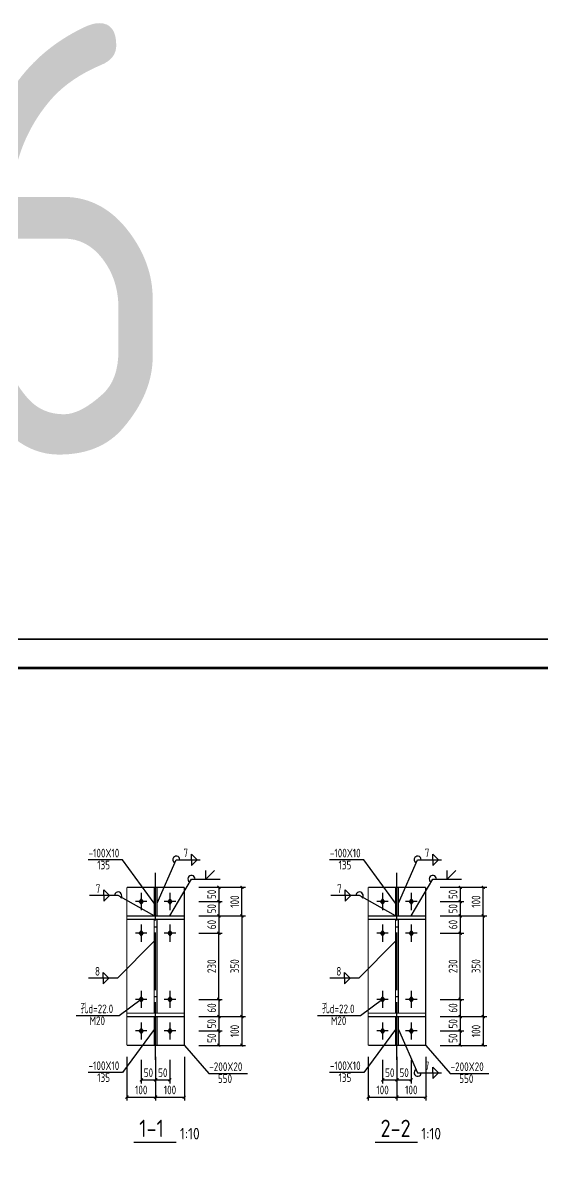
# Model space of a CAD drawing. Header units: millimetres. Extents: x 865974 to 875117, y 41124 to 44891.
# Drawn here: x 871182.1 to 871362.8, y 41529.3 to 41931.8 of the extents above; entities that cross this region are included whole.
import ezdxf

# ---------------------------------------------------------------- set-up
doc = ezdxf.new("R2010")
doc.units = ezdxf.units.MM
doc.header["$LTSCALE"] = 1000
doc.header["$MEASUREMENT"] = 0
doc.linetypes.add('2', pattern=[11.4, 9, -0.9, 0.6, -0.9])
doc.linetypes.add('DOTE', pattern=[2.42, 2, -0.2, 0.02, -0.2])
for name, color, linetype in [('10', 7, 'Continuous'), ('1000', 2, 'Continuous'), ('DIM', 7, 'Continuous'), ('DOTE', 1, 'DOTE'), ('中文', 7, 'Continuous'), ('尺寸标注', 7, 'Continuous'), ('梁集中标注', 2, 'Continuous'), ('焊缝标注', 3, 'Continuous'), ('螺栓孔标注', 253, 'Continuous'), ('轴线', 253, '2'), ('钢板标注', 253, 'Continuous')]:
    doc.layers.add(name, color=color, linetype=linetype)
doc.styles.add('GBHZ', font='gbenor.shx', dxfattribs={"width": 0.9, "bigfont": 'gbcbig.shx'})
doc.dimstyles.new('Y10', dxfattribs={"dimscale": 0, "dimtxt": 3, "dimasz": 0.01, "dimexe": 1.2, "dimexo": 1, "dimgap": 1, "dimtad": 1, "dimdec": 0, "dimlfac": 10, "dimzin": 0, "dimdsep": 46, "dimtxsty": 'GBHZ', "dimblk1": 'DX', "dimblk2": 'DX', "dimsah": 1, "dimcen": 0.09, "dimdle": 1, "dimadec": 0, "dimazin": 0, "dimtfac": 1, "dimtdec": 0, "dimtix": 1, "dimtmove": 2, "dimatfit": 3, "dimldrblk": 'DX', "dimfxl": 0, "dimtolj": 1, "dimtzin": 0, "dimarcsym": 0})

# ---------------------------------------------------------------- blocks, each defined once
blk = doc.blocks.new('DX')
at = {"color": 0, "linetype": 'ByBlock', "const_width": 40}
blk.add_lwpolyline([(-54, -51), (46, 49)], dxfattribs=at)
blk = doc.blocks.new('*D361')
at = {"layer": 'Defpoints', "color": 0, "linetype": 'ByBlock', "transparency": 16777216}
for p in [(871242.42, 41631.39, -3), (871242.12, 41626.39, -3), (871250.12, 41626.39)]:
    blk.add_point(p, dxfattribs=at)
at = {"layer": 'dim', "color": 0, "linetype": 'ByBlock', "lineweight": -2, "transparency": 16777216}
for p, q in [((871243.42, 41631.39), (871251.32, 41631.39)), ((871250.12, 41631.38), (871250.12, 41626.4)), ((871243.12, 41626.39), (871251.32, 41626.39))]:
    blk.add_line(p, q, dxfattribs=at)
at = {"layer": 'dim', "color": 0, "linetype": 'ByBlock', "lineweight": -2, "transparency": 16777216, "xscale": 0.01, "yscale": 0.01, "zscale": 0.01}
for p, rotation in [((871250.12, 41631.39), 90), ((871250.12, 41626.39), 270)]:
    blk.add_blockref('DX', p, dxfattribs=dict(at, rotation=rotation))
at = {"layer": 'dim', "color": 0, "linetype": 'ByBlock', "transparency": 16777216, "insert": (871247.62, 41628.89), "char_height": 3, "attachment_point": 5, "rotation": 90, "style": 'GBHZ'}
blk.add_mtext('\\A1;50', dxfattribs=at)
blk = doc.blocks.new('*D362')
at = {"layer": 'Defpoints', "color": 0, "linetype": 'ByBlock', "transparency": 16777216}
for p in [(871242.12, 41626.39, -3), (871242.12, 41621.39, -3), (871250.12, 41621.39)]:
    blk.add_point(p, dxfattribs=at)
at = {"layer": 'dim', "color": 0, "linetype": 'ByBlock', "lineweight": -2, "transparency": 16777216}
for p, q in [((871243.12, 41626.39), (871251.32, 41626.39)), ((871250.12, 41626.38), (871250.12, 41621.4)), ((871243.12, 41621.39), (871251.32, 41621.39))]:
    blk.add_line(p, q, dxfattribs=at)
at = {"layer": 'dim', "color": 0, "linetype": 'ByBlock', "lineweight": -2, "transparency": 16777216, "xscale": 0.01, "yscale": 0.01, "zscale": 0.01}
for p, rotation in [((871250.12, 41626.39), 90), ((871250.12, 41621.39), 270)]:
    blk.add_blockref('DX', p, dxfattribs=dict(at, rotation=rotation))
at = {"layer": 'dim', "color": 0, "linetype": 'ByBlock', "transparency": 16777216, "insert": (871247.62, 41623.89), "char_height": 3, "attachment_point": 5, "rotation": 90, "style": 'GBHZ'}
blk.add_mtext('\\A1;50', dxfattribs=at)
blk = doc.blocks.new('*D363')
at = {"layer": 'Defpoints', "color": 0, "linetype": 'ByBlock', "transparency": 16777216}
for p in [(871242.12, 41621.39, -3), (871242.12, 41615.39), (871250.12, 41615.39)]:
    blk.add_point(p, dxfattribs=at)
at = {"layer": 'dim', "color": 0, "linetype": 'ByBlock', "lineweight": -2, "transparency": 16777216}
for p, q in [((871243.12, 41621.39), (871251.32, 41621.39)), ((871250.12, 41621.38), (871250.12, 41615.4)), ((871243.12, 41615.39), (871251.32, 41615.39))]:
    blk.add_line(p, q, dxfattribs=at)
at = {"layer": 'dim', "color": 0, "linetype": 'ByBlock', "lineweight": -2, "transparency": 16777216, "xscale": 0.01, "yscale": 0.01, "zscale": 0.01}
for p, rotation in [((871250.12, 41621.39), 90), ((871250.12, 41615.39), 270)]:
    blk.add_blockref('DX', p, dxfattribs=dict(at, rotation=rotation))
at = {"layer": 'dim', "color": 0, "linetype": 'ByBlock', "transparency": 16777216, "insert": (871247.62, 41618.39), "char_height": 3, "attachment_point": 5, "rotation": 90, "style": 'GBHZ'}
blk.add_mtext('\\A1;60', dxfattribs=at)
blk = doc.blocks.new('*D364')
at = {"layer": 'Defpoints', "color": 0, "linetype": 'ByBlock', "transparency": 16777216}
for p in [(871242.12, 41592.39, -3), (871242.12, 41586.39, -3), (871250.12, 41586.39)]:
    blk.add_point(p, dxfattribs=at)
at = {"layer": 'dim', "color": 0, "linetype": 'ByBlock', "lineweight": -2, "transparency": 16777216}
for p, q in [((871243.12, 41592.39), (871251.32, 41592.39)), ((871250.12, 41592.38), (871250.12, 41586.4)), ((871243.12, 41586.39), (871251.32, 41586.39))]:
    blk.add_line(p, q, dxfattribs=at)
at = {"layer": 'dim', "color": 0, "linetype": 'ByBlock', "lineweight": -2, "transparency": 16777216, "xscale": 0.01, "yscale": 0.01, "zscale": 0.01}
for p, rotation in [((871250.12, 41592.39), 90), ((871250.12, 41586.39), 270)]:
    blk.add_blockref('DX', p, dxfattribs=dict(at, rotation=rotation))
at = {"layer": 'dim', "color": 0, "linetype": 'ByBlock', "transparency": 16777216, "insert": (871247.62, 41589.39), "char_height": 3, "attachment_point": 5, "rotation": 90, "style": 'GBHZ'}
blk.add_mtext('\\A1;60', dxfattribs=at)
blk = doc.blocks.new('*D365')
at = {"layer": 'Defpoints', "color": 0, "linetype": 'ByBlock', "transparency": 16777216}
for p in [(871242.12, 41586.39, -3), (871242.12, 41581.39, -3), (871250.12, 41581.39)]:
    blk.add_point(p, dxfattribs=at)
at = {"layer": 'dim', "color": 0, "linetype": 'ByBlock', "lineweight": -2, "transparency": 16777216}
for p, q in [((871243.12, 41586.39), (871251.32, 41586.39)), ((871250.12, 41586.38), (871250.12, 41581.4)), ((871243.12, 41581.39), (871251.32, 41581.39))]:
    blk.add_line(p, q, dxfattribs=at)
at = {"layer": 'dim', "color": 0, "linetype": 'ByBlock', "lineweight": -2, "transparency": 16777216, "xscale": 0.01, "yscale": 0.01, "zscale": 0.01}
for p, rotation in [((871250.12, 41586.39), 90), ((871250.12, 41581.39), 270)]:
    blk.add_blockref('DX', p, dxfattribs=dict(at, rotation=rotation))
at = {"layer": 'dim', "color": 0, "linetype": 'ByBlock', "transparency": 16777216, "insert": (871247.62, 41583.89), "char_height": 3, "attachment_point": 5, "rotation": 90, "style": 'GBHZ'}
blk.add_mtext('\\A1;50', dxfattribs=at)
blk = doc.blocks.new('*D366')
at = {"layer": 'Defpoints', "color": 0, "linetype": 'ByBlock', "transparency": 16777216}
for p in [(871242.12, 41581.39, -3), (871242.12, 41576.39, -3), (871250.12, 41576.39)]:
    blk.add_point(p, dxfattribs=at)
at = {"layer": 'dim', "color": 0, "linetype": 'ByBlock', "lineweight": -2, "transparency": 16777216}
for p, q in [((871243.12, 41581.39), (871251.32, 41581.39)), ((871250.12, 41581.38), (871250.12, 41576.4)), ((871243.12, 41576.39), (871251.32, 41576.39))]:
    blk.add_line(p, q, dxfattribs=at)
at = {"layer": 'dim', "color": 0, "linetype": 'ByBlock', "lineweight": -2, "transparency": 16777216, "xscale": 0.01, "yscale": 0.01, "zscale": 0.01}
for p, rotation in [((871250.12, 41581.39), 90), ((871250.12, 41576.39), 270)]:
    blk.add_blockref('DX', p, dxfattribs=dict(at, rotation=rotation))
at = {"layer": 'dim', "color": 0, "linetype": 'ByBlock', "transparency": 16777216, "insert": (871247.62, 41578.89), "char_height": 3, "attachment_point": 5, "rotation": 90, "style": 'GBHZ'}
blk.add_mtext('\\A1;50', dxfattribs=at)
blk = doc.blocks.new('*D367')
at = {"layer": 'Defpoints', "color": 0, "linetype": 'ByBlock', "transparency": 16777216}
for p in [(871223.12, 41572.39, -3), (871228.12, 41572.39, -3), (871228.12, 41564.39)]:
    blk.add_point(p, dxfattribs=at)
at = {"layer": 'dim', "color": 0, "linetype": 'ByBlock', "lineweight": -2, "transparency": 16777216}
for p, q in [((871223.12, 41571.39), (871223.12, 41563.19)), ((871228.12, 41571.39), (871228.12, 41563.19)), ((871223.13, 41564.39), (871228.11, 41564.39))]:
    blk.add_line(p, q, dxfattribs=at)
at = {"layer": 'dim', "color": 0, "linetype": 'ByBlock', "lineweight": -2, "transparency": 16777216, "xscale": 0.01, "yscale": 0.01, "zscale": 0.01, "rotation": 180}
blk.add_blockref('DX', (871223.12, 41564.39), dxfattribs=at)
at = {"layer": 'dim', "color": 0, "linetype": 'ByBlock', "lineweight": -2, "transparency": 16777216, "xscale": 0.01, "yscale": 0.01, "zscale": 0.01}
blk.add_blockref('DX', (871228.12, 41564.39), dxfattribs=at)
at = {"layer": 'dim', "color": 0, "linetype": 'ByBlock', "transparency": 16777216, "insert": (871225.62, 41566.89), "char_height": 3, "attachment_point": 5, "style": 'GBHZ'}
blk.add_mtext('\\A1;50', dxfattribs=at)
blk = doc.blocks.new('*D368')
at = {"layer": 'Defpoints', "color": 0, "linetype": 'ByBlock', "transparency": 16777216}
for p in [(871228.12, 41572.39, -3), (871233.12, 41572.39, -3), (871233.12, 41564.39)]:
    blk.add_point(p, dxfattribs=at)
at = {"layer": 'dim', "color": 0, "linetype": 'ByBlock', "lineweight": -2, "transparency": 16777216}
for p, q in [((871228.12, 41571.39), (871228.12, 41563.19)), ((871233.12, 41571.39), (871233.12, 41563.19)), ((871228.13, 41564.39), (871233.11, 41564.39))]:
    blk.add_line(p, q, dxfattribs=at)
at = {"layer": 'dim', "color": 0, "linetype": 'ByBlock', "lineweight": -2, "transparency": 16777216, "xscale": 0.01, "yscale": 0.01, "zscale": 0.01, "rotation": 180}
blk.add_blockref('DX', (871228.12, 41564.39), dxfattribs=at)
at = {"layer": 'dim', "color": 0, "linetype": 'ByBlock', "lineweight": -2, "transparency": 16777216, "xscale": 0.01, "yscale": 0.01, "zscale": 0.01}
blk.add_blockref('DX', (871233.12, 41564.39), dxfattribs=at)
at = {"layer": 'dim', "color": 0, "linetype": 'ByBlock', "transparency": 16777216, "insert": (871230.62, 41566.89), "char_height": 3, "attachment_point": 5, "style": 'GBHZ'}
blk.add_mtext('\\A1;50', dxfattribs=at)
blk = doc.blocks.new('*D369')
at = {"layer": 'Defpoints', "color": 0, "linetype": 'ByBlock', "transparency": 16777216}
for p in [(871218.12, 41573.39, -3), (871228.12, 41573.39, -3), (871228.12, 41558.39)]:
    blk.add_point(p, dxfattribs=at)
at = {"layer": 'dim', "color": 0, "linetype": 'ByBlock', "lineweight": -2, "transparency": 16777216}
for p, q in [((871218.12, 41572.39), (871218.12, 41557.19)), ((871228.12, 41572.39), (871228.12, 41557.19)), ((871218.13, 41558.39), (871228.11, 41558.39))]:
    blk.add_line(p, q, dxfattribs=at)
at = {"layer": 'dim', "color": 0, "linetype": 'ByBlock', "lineweight": -2, "transparency": 16777216, "xscale": 0.01, "yscale": 0.01, "zscale": 0.01, "rotation": 180}
blk.add_blockref('DX', (871218.12, 41558.39), dxfattribs=at)
at = {"layer": 'dim', "color": 0, "linetype": 'ByBlock', "lineweight": -2, "transparency": 16777216, "xscale": 0.01, "yscale": 0.01, "zscale": 0.01}
blk.add_blockref('DX', (871228.12, 41558.39), dxfattribs=at)
at = {"layer": 'dim', "color": 0, "linetype": 'ByBlock', "transparency": 16777216, "insert": (871223.12, 41560.89), "char_height": 3, "attachment_point": 5, "style": 'GBHZ'}
blk.add_mtext('\\A1;100', dxfattribs=at)
blk = doc.blocks.new('*D370')
at = {"layer": 'Defpoints', "color": 0, "linetype": 'ByBlock', "transparency": 16777216}
for p in [(871228.12, 41573.39, -3), (871238.12, 41573.39, -3), (871238.12, 41558.39)]:
    blk.add_point(p, dxfattribs=at)
at = {"layer": 'dim', "color": 0, "linetype": 'ByBlock', "lineweight": -2, "transparency": 16777216}
for p, q in [((871228.12, 41572.39), (871228.12, 41557.19)), ((871238.12, 41572.39), (871238.12, 41557.19)), ((871228.13, 41558.39), (871238.11, 41558.39))]:
    blk.add_line(p, q, dxfattribs=at)
at = {"layer": 'dim', "color": 0, "linetype": 'ByBlock', "lineweight": -2, "transparency": 16777216, "xscale": 0.01, "yscale": 0.01, "zscale": 0.01, "rotation": 180}
blk.add_blockref('DX', (871228.12, 41558.39), dxfattribs=at)
at = {"layer": 'dim', "color": 0, "linetype": 'ByBlock', "lineweight": -2, "transparency": 16777216, "xscale": 0.01, "yscale": 0.01, "zscale": 0.01}
blk.add_blockref('DX', (871238.12, 41558.39), dxfattribs=at)
at = {"layer": 'dim', "color": 0, "linetype": 'ByBlock', "transparency": 16777216, "insert": (871233.12, 41560.89), "char_height": 3, "attachment_point": 5, "style": 'GBHZ'}
blk.add_mtext('\\A1;100', dxfattribs=at)
blk = doc.blocks.new('*D371')
at = {"layer": 'Defpoints', "color": 0, "linetype": 'ByBlock', "transparency": 16777216}
for p in [(871250.12, 41621.39, -3), (871242.12, 41586.39, -3), (871258.12, 41586.39)]:
    blk.add_point(p, dxfattribs=at)
at = {"layer": 'dim', "color": 0, "linetype": 'ByBlock', "lineweight": -2, "transparency": 16777216}
for p, q in [((871251.12, 41621.39), (871259.32, 41621.39)), ((871258.12, 41621.38), (871258.12, 41586.4)), ((871243.12, 41586.39), (871259.32, 41586.39))]:
    blk.add_line(p, q, dxfattribs=at)
at = {"layer": 'dim', "color": 0, "linetype": 'ByBlock', "lineweight": -2, "transparency": 16777216, "xscale": 0.01, "yscale": 0.01, "zscale": 0.01}
for p, rotation in [((871258.12, 41621.39), 90), ((871258.12, 41586.39), 270)]:
    blk.add_blockref('DX', p, dxfattribs=dict(at, rotation=rotation))
at = {"layer": 'dim', "color": 0, "linetype": 'ByBlock', "transparency": 16777216, "insert": (871255.62, 41603.89), "char_height": 3, "attachment_point": 5, "rotation": 90, "style": 'GBHZ'}
blk.add_mtext('\\A1;350', dxfattribs=at)
blk = doc.blocks.new('*D372')
at = {"layer": 'Defpoints', "color": 0, "linetype": 'ByBlock', "transparency": 16777216}
for p in [(871243.12, 41586.39), (871244.12, 41576.39), (871258.12, 41576.39)]:
    blk.add_point(p, dxfattribs=at)
at = {"layer": 'dim', "color": 0, "linetype": 'ByBlock', "lineweight": -2, "transparency": 16777216}
for p, q in [((871244.12, 41586.39), (871259.32, 41586.39)), ((871258.12, 41586.38), (871258.12, 41576.4)), ((871245.12, 41576.39), (871259.32, 41576.39))]:
    blk.add_line(p, q, dxfattribs=at)
at = {"layer": 'dim', "color": 0, "linetype": 'ByBlock', "lineweight": -2, "transparency": 16777216, "xscale": 0.01, "yscale": 0.01, "zscale": 0.01}
for p, rotation in [((871258.12, 41586.39), 90), ((871258.12, 41576.39), 270)]:
    blk.add_blockref('DX', p, dxfattribs=dict(at, rotation=rotation))
at = {"layer": 'dim', "color": 0, "linetype": 'ByBlock', "transparency": 16777216, "insert": (871255.62, 41581.39), "char_height": 3, "attachment_point": 5, "rotation": 90, "style": 'GBHZ'}
blk.add_mtext('\\A1;100', dxfattribs=at)
blk = doc.blocks.new('*D373')
at = {"layer": 'Defpoints', "color": 0, "linetype": 'ByBlock', "transparency": 16777216}
for p in [(871242.12, 41631.39, -3), (871258.12, 41631.39), (871243.12, 41621.39)]:
    blk.add_point(p, dxfattribs=at)
at = {"layer": 'dim', "color": 0, "linetype": 'ByBlock', "lineweight": -2, "transparency": 16777216}
for p, q in [((871243.12, 41631.39), (871259.32, 41631.39)), ((871258.12, 41621.4), (871258.12, 41631.38)), ((871244.12, 41621.39), (871259.32, 41621.39))]:
    blk.add_line(p, q, dxfattribs=at)
at = {"layer": 'dim', "color": 0, "linetype": 'ByBlock', "lineweight": -2, "transparency": 16777216, "xscale": 0.01, "yscale": 0.01, "zscale": 0.01}
for p, rotation in [((871258.12, 41631.39), 90), ((871258.12, 41621.39), 270)]:
    blk.add_blockref('DX', p, dxfattribs=dict(at, rotation=rotation))
at = {"layer": 'dim', "color": 0, "linetype": 'ByBlock', "transparency": 16777216, "insert": (871255.62, 41626.39), "char_height": 3, "attachment_point": 5, "rotation": 90, "style": 'GBHZ'}
blk.add_mtext('\\A1;100', dxfattribs=at)
blk = doc.blocks.new('*D360')
at = {"layer": 'Defpoints', "color": 0, "linetype": 'ByBlock', "transparency": 16777216}
for p in [(871242.12, 41615.39), (871250.12, 41615.39), (871242.12, 41592.39)]:
    blk.add_point(p, dxfattribs=at)
at = {"layer": 'dim', "color": 0, "linetype": 'ByBlock', "lineweight": -2, "transparency": 16777216}
for p, q in [((871243.12, 41615.39), (871251.32, 41615.39)), ((871250.12, 41592.4), (871250.12, 41615.38)), ((871243.12, 41592.39), (871251.32, 41592.39))]:
    blk.add_line(p, q, dxfattribs=at)
at = {"layer": 'dim', "color": 0, "linetype": 'ByBlock', "lineweight": -2, "transparency": 16777216, "xscale": 0.01, "yscale": 0.01, "zscale": 0.01}
for p, rotation in [((871250.12, 41615.39), 90), ((871250.12, 41592.39), 270)]:
    blk.add_blockref('DX', p, dxfattribs=dict(at, rotation=rotation))
at = {"layer": 'dim', "color": 0, "linetype": 'ByBlock', "transparency": 16777216, "insert": (871247.62, 41603.89), "char_height": 3, "attachment_point": 5, "rotation": 90, "style": 'GBHZ'}
blk.add_mtext('\\A1;230', dxfattribs=at)
blk = doc.blocks.new('*D374')
at = {"layer": 'Defpoints', "color": 0, "linetype": 'ByBlock', "transparency": 16777216}
for p in [(871326.34, 41631.39, -3), (871326.04, 41626.39, -3), (871334.04, 41626.39)]:
    blk.add_point(p, dxfattribs=at)
at = {"layer": 'dim', "color": 0, "linetype": 'ByBlock', "lineweight": -2, "transparency": 16777216}
for p, q in [((871327.34, 41631.39), (871335.24, 41631.39)), ((871334.04, 41631.38), (871334.04, 41626.4)), ((871327.04, 41626.39), (871335.24, 41626.39))]:
    blk.add_line(p, q, dxfattribs=at)
at = {"layer": 'dim', "color": 0, "linetype": 'ByBlock', "lineweight": -2, "transparency": 16777216, "xscale": 0.01, "yscale": 0.01, "zscale": 0.01}
for p, rotation in [((871334.04, 41631.39), 90), ((871334.04, 41626.39), 270)]:
    blk.add_blockref('DX', p, dxfattribs=dict(at, rotation=rotation))
at = {"layer": 'dim', "color": 0, "linetype": 'ByBlock', "transparency": 16777216, "insert": (871331.54, 41628.89), "char_height": 3, "attachment_point": 5, "rotation": 90, "style": 'GBHZ'}
blk.add_mtext('\\A1;50', dxfattribs=at)
blk = doc.blocks.new('*D375')
at = {"layer": 'Defpoints', "color": 0, "linetype": 'ByBlock', "transparency": 16777216}
for p in [(871326.04, 41626.39, -3), (871326.04, 41621.39, -3), (871334.04, 41621.39)]:
    blk.add_point(p, dxfattribs=at)
at = {"layer": 'dim', "color": 0, "linetype": 'ByBlock', "lineweight": -2, "transparency": 16777216}
for p, q in [((871327.04, 41626.39), (871335.24, 41626.39)), ((871334.04, 41626.38), (871334.04, 41621.4)), ((871327.04, 41621.39), (871335.24, 41621.39))]:
    blk.add_line(p, q, dxfattribs=at)
at = {"layer": 'dim', "color": 0, "linetype": 'ByBlock', "lineweight": -2, "transparency": 16777216, "xscale": 0.01, "yscale": 0.01, "zscale": 0.01}
for p, rotation in [((871334.04, 41626.39), 90), ((871334.04, 41621.39), 270)]:
    blk.add_blockref('DX', p, dxfattribs=dict(at, rotation=rotation))
at = {"layer": 'dim', "color": 0, "linetype": 'ByBlock', "transparency": 16777216, "insert": (871331.54, 41623.89), "char_height": 3, "attachment_point": 5, "rotation": 90, "style": 'GBHZ'}
blk.add_mtext('\\A1;50', dxfattribs=at)
blk = doc.blocks.new('*D376')
at = {"layer": 'Defpoints', "color": 0, "linetype": 'ByBlock', "transparency": 16777216}
for p in [(871326.04, 41621.39, -3), (871326.04, 41615.39), (871334.04, 41615.39)]:
    blk.add_point(p, dxfattribs=at)
at = {"layer": 'dim', "color": 0, "linetype": 'ByBlock', "lineweight": -2, "transparency": 16777216}
for p, q in [((871327.04, 41621.39), (871335.24, 41621.39)), ((871334.04, 41621.38), (871334.04, 41615.4)), ((871327.04, 41615.39), (871335.24, 41615.39))]:
    blk.add_line(p, q, dxfattribs=at)
at = {"layer": 'dim', "color": 0, "linetype": 'ByBlock', "lineweight": -2, "transparency": 16777216, "xscale": 0.01, "yscale": 0.01, "zscale": 0.01}
for p, rotation in [((871334.04, 41621.39), 90), ((871334.04, 41615.39), 270)]:
    blk.add_blockref('DX', p, dxfattribs=dict(at, rotation=rotation))
at = {"layer": 'dim', "color": 0, "linetype": 'ByBlock', "transparency": 16777216, "insert": (871331.54, 41618.39), "char_height": 3, "attachment_point": 5, "rotation": 90, "style": 'GBHZ'}
blk.add_mtext('\\A1;60', dxfattribs=at)
blk = doc.blocks.new('*D377')
at = {"layer": 'Defpoints', "color": 0, "linetype": 'ByBlock', "transparency": 16777216}
for p in [(871326.04, 41592.39, -3), (871326.04, 41586.39, -3), (871334.04, 41586.39)]:
    blk.add_point(p, dxfattribs=at)
at = {"layer": 'dim', "color": 0, "linetype": 'ByBlock', "lineweight": -2, "transparency": 16777216}
for p, q in [((871327.04, 41592.39), (871335.24, 41592.39)), ((871334.04, 41592.38), (871334.04, 41586.4)), ((871327.04, 41586.39), (871335.24, 41586.39))]:
    blk.add_line(p, q, dxfattribs=at)
at = {"layer": 'dim', "color": 0, "linetype": 'ByBlock', "lineweight": -2, "transparency": 16777216, "xscale": 0.01, "yscale": 0.01, "zscale": 0.01}
for p, rotation in [((871334.04, 41592.39), 90), ((871334.04, 41586.39), 270)]:
    blk.add_blockref('DX', p, dxfattribs=dict(at, rotation=rotation))
at = {"layer": 'dim', "color": 0, "linetype": 'ByBlock', "transparency": 16777216, "insert": (871331.54, 41589.39), "char_height": 3, "attachment_point": 5, "rotation": 90, "style": 'GBHZ'}
blk.add_mtext('\\A1;60', dxfattribs=at)
blk = doc.blocks.new('*D378')
at = {"layer": 'Defpoints', "color": 0, "linetype": 'ByBlock', "transparency": 16777216}
for p in [(871326.04, 41586.39, -3), (871326.04, 41581.39, -3), (871334.04, 41581.39)]:
    blk.add_point(p, dxfattribs=at)
at = {"layer": 'dim', "color": 0, "linetype": 'ByBlock', "lineweight": -2, "transparency": 16777216}
for p, q in [((871327.04, 41586.39), (871335.24, 41586.39)), ((871334.04, 41586.38), (871334.04, 41581.4)), ((871327.04, 41581.39), (871335.24, 41581.39))]:
    blk.add_line(p, q, dxfattribs=at)
at = {"layer": 'dim', "color": 0, "linetype": 'ByBlock', "lineweight": -2, "transparency": 16777216, "xscale": 0.01, "yscale": 0.01, "zscale": 0.01}
for p, rotation in [((871334.04, 41586.39), 90), ((871334.04, 41581.39), 270)]:
    blk.add_blockref('DX', p, dxfattribs=dict(at, rotation=rotation))
at = {"layer": 'dim', "color": 0, "linetype": 'ByBlock', "transparency": 16777216, "insert": (871331.54, 41583.89), "char_height": 3, "attachment_point": 5, "rotation": 90, "style": 'GBHZ'}
blk.add_mtext('\\A1;50', dxfattribs=at)
blk = doc.blocks.new('*D379')
at = {"layer": 'Defpoints', "color": 0, "linetype": 'ByBlock', "transparency": 16777216}
for p in [(871326.04, 41581.39, -3), (871326.04, 41576.39, -3), (871334.04, 41576.39)]:
    blk.add_point(p, dxfattribs=at)
at = {"layer": 'dim', "color": 0, "linetype": 'ByBlock', "lineweight": -2, "transparency": 16777216}
for p, q in [((871327.04, 41581.39), (871335.24, 41581.39)), ((871334.04, 41581.38), (871334.04, 41576.4)), ((871327.04, 41576.39), (871335.24, 41576.39))]:
    blk.add_line(p, q, dxfattribs=at)
at = {"layer": 'dim', "color": 0, "linetype": 'ByBlock', "lineweight": -2, "transparency": 16777216, "xscale": 0.01, "yscale": 0.01, "zscale": 0.01}
for p, rotation in [((871334.04, 41581.39), 90), ((871334.04, 41576.39), 270)]:
    blk.add_blockref('DX', p, dxfattribs=dict(at, rotation=rotation))
at = {"layer": 'dim', "color": 0, "linetype": 'ByBlock', "transparency": 16777216, "insert": (871331.54, 41578.89), "char_height": 3, "attachment_point": 5, "rotation": 90, "style": 'GBHZ'}
blk.add_mtext('\\A1;50', dxfattribs=at)
blk = doc.blocks.new('*D380')
at = {"layer": 'Defpoints', "color": 0, "linetype": 'ByBlock', "transparency": 16777216}
for p in [(871307.04, 41572.39, -3), (871312.04, 41572.39, -3), (871312.04, 41564.39)]:
    blk.add_point(p, dxfattribs=at)
at = {"layer": 'dim', "color": 0, "linetype": 'ByBlock', "lineweight": -2, "transparency": 16777216}
for p, q in [((871307.04, 41571.39), (871307.04, 41563.19)), ((871312.04, 41571.39), (871312.04, 41563.19)), ((871307.05, 41564.39), (871312.03, 41564.39))]:
    blk.add_line(p, q, dxfattribs=at)
at = {"layer": 'dim', "color": 0, "linetype": 'ByBlock', "lineweight": -2, "transparency": 16777216, "xscale": 0.01, "yscale": 0.01, "zscale": 0.01, "rotation": 180}
blk.add_blockref('DX', (871307.04, 41564.39), dxfattribs=at)
at = {"layer": 'dim', "color": 0, "linetype": 'ByBlock', "lineweight": -2, "transparency": 16777216, "xscale": 0.01, "yscale": 0.01, "zscale": 0.01}
blk.add_blockref('DX', (871312.04, 41564.39), dxfattribs=at)
at = {"layer": 'dim', "color": 0, "linetype": 'ByBlock', "transparency": 16777216, "insert": (871309.54, 41566.89), "char_height": 3, "attachment_point": 5, "style": 'GBHZ'}
blk.add_mtext('\\A1;50', dxfattribs=at)
blk = doc.blocks.new('*D381')
at = {"layer": 'Defpoints', "color": 0, "linetype": 'ByBlock', "transparency": 16777216}
for p in [(871312.04, 41572.39, -3), (871317.04, 41572.39, -3), (871317.04, 41564.39)]:
    blk.add_point(p, dxfattribs=at)
at = {"layer": 'dim', "color": 0, "linetype": 'ByBlock', "lineweight": -2, "transparency": 16777216}
for p, q in [((871312.04, 41571.39), (871312.04, 41563.19)), ((871317.04, 41571.39), (871317.04, 41563.19)), ((871312.05, 41564.39), (871317.03, 41564.39))]:
    blk.add_line(p, q, dxfattribs=at)
at = {"layer": 'dim', "color": 0, "linetype": 'ByBlock', "lineweight": -2, "transparency": 16777216, "xscale": 0.01, "yscale": 0.01, "zscale": 0.01, "rotation": 180}
blk.add_blockref('DX', (871312.04, 41564.39), dxfattribs=at)
at = {"layer": 'dim', "color": 0, "linetype": 'ByBlock', "lineweight": -2, "transparency": 16777216, "xscale": 0.01, "yscale": 0.01, "zscale": 0.01}
blk.add_blockref('DX', (871317.04, 41564.39), dxfattribs=at)
at = {"layer": 'dim', "color": 0, "linetype": 'ByBlock', "transparency": 16777216, "insert": (871314.54, 41566.89), "char_height": 3, "attachment_point": 5, "style": 'GBHZ'}
blk.add_mtext('\\A1;50', dxfattribs=at)
blk = doc.blocks.new('*D382')
at = {"layer": 'Defpoints', "color": 0, "linetype": 'ByBlock', "transparency": 16777216}
for p in [(871302.04, 41573.39, -3), (871312.04, 41573.39, -3), (871312.04, 41558.39)]:
    blk.add_point(p, dxfattribs=at)
at = {"layer": 'dim', "color": 0, "linetype": 'ByBlock', "lineweight": -2, "transparency": 16777216}
for p, q in [((871302.04, 41572.39), (871302.04, 41557.19)), ((871312.04, 41572.39), (871312.04, 41557.19)), ((871302.05, 41558.39), (871312.03, 41558.39))]:
    blk.add_line(p, q, dxfattribs=at)
at = {"layer": 'dim', "color": 0, "linetype": 'ByBlock', "lineweight": -2, "transparency": 16777216, "xscale": 0.01, "yscale": 0.01, "zscale": 0.01, "rotation": 180}
blk.add_blockref('DX', (871302.04, 41558.39), dxfattribs=at)
at = {"layer": 'dim', "color": 0, "linetype": 'ByBlock', "lineweight": -2, "transparency": 16777216, "xscale": 0.01, "yscale": 0.01, "zscale": 0.01}
blk.add_blockref('DX', (871312.04, 41558.39), dxfattribs=at)
at = {"layer": 'dim', "color": 0, "linetype": 'ByBlock', "transparency": 16777216, "insert": (871307.04, 41560.89), "char_height": 3, "attachment_point": 5, "style": 'GBHZ'}
blk.add_mtext('\\A1;100', dxfattribs=at)
blk = doc.blocks.new('*D383')
at = {"layer": 'Defpoints', "color": 0, "linetype": 'ByBlock', "transparency": 16777216}
for p in [(871312.04, 41573.39, -3), (871322.04, 41573.39, -3), (871322.04, 41558.39)]:
    blk.add_point(p, dxfattribs=at)
at = {"layer": 'dim', "color": 0, "linetype": 'ByBlock', "lineweight": -2, "transparency": 16777216}
for p, q in [((871312.04, 41572.39), (871312.04, 41557.19)), ((871322.04, 41572.39), (871322.04, 41557.19)), ((871312.05, 41558.39), (871322.03, 41558.39))]:
    blk.add_line(p, q, dxfattribs=at)
at = {"layer": 'dim', "color": 0, "linetype": 'ByBlock', "lineweight": -2, "transparency": 16777216, "xscale": 0.01, "yscale": 0.01, "zscale": 0.01, "rotation": 180}
blk.add_blockref('DX', (871312.04, 41558.39), dxfattribs=at)
at = {"layer": 'dim', "color": 0, "linetype": 'ByBlock', "lineweight": -2, "transparency": 16777216, "xscale": 0.01, "yscale": 0.01, "zscale": 0.01}
blk.add_blockref('DX', (871322.04, 41558.39), dxfattribs=at)
at = {"layer": 'dim', "color": 0, "linetype": 'ByBlock', "transparency": 16777216, "insert": (871317.04, 41560.89), "char_height": 3, "attachment_point": 5, "style": 'GBHZ'}
blk.add_mtext('\\A1;100', dxfattribs=at)
blk = doc.blocks.new('*D384')
at = {"layer": 'Defpoints', "color": 0, "linetype": 'ByBlock', "transparency": 16777216}
for p in [(871334.04, 41621.39, -3), (871326.04, 41586.39, -3), (871342.04, 41586.39)]:
    blk.add_point(p, dxfattribs=at)
at = {"layer": 'dim', "color": 0, "linetype": 'ByBlock', "lineweight": -2, "transparency": 16777216}
for p, q in [((871335.04, 41621.39), (871343.24, 41621.39)), ((871342.04, 41621.38), (871342.04, 41586.4)), ((871327.04, 41586.39), (871343.24, 41586.39))]:
    blk.add_line(p, q, dxfattribs=at)
at = {"layer": 'dim', "color": 0, "linetype": 'ByBlock', "lineweight": -2, "transparency": 16777216, "xscale": 0.01, "yscale": 0.01, "zscale": 0.01}
for p, rotation in [((871342.04, 41621.39), 90), ((871342.04, 41586.39), 270)]:
    blk.add_blockref('DX', p, dxfattribs=dict(at, rotation=rotation))
at = {"layer": 'dim', "color": 0, "linetype": 'ByBlock', "transparency": 16777216, "insert": (871339.54, 41603.89), "char_height": 3, "attachment_point": 5, "rotation": 90, "style": 'GBHZ'}
blk.add_mtext('\\A1;350', dxfattribs=at)
blk = doc.blocks.new('*D385')
at = {"layer": 'Defpoints', "color": 0, "linetype": 'ByBlock', "transparency": 16777216}
for p in [(871327.04, 41586.39), (871328.04, 41576.39), (871342.04, 41576.39)]:
    blk.add_point(p, dxfattribs=at)
at = {"layer": 'dim', "color": 0, "linetype": 'ByBlock', "lineweight": -2, "transparency": 16777216}
for p, q in [((871328.04, 41586.39), (871343.24, 41586.39)), ((871342.04, 41586.38), (871342.04, 41576.4)), ((871329.04, 41576.39), (871343.24, 41576.39))]:
    blk.add_line(p, q, dxfattribs=at)
at = {"layer": 'dim', "color": 0, "linetype": 'ByBlock', "lineweight": -2, "transparency": 16777216, "xscale": 0.01, "yscale": 0.01, "zscale": 0.01}
for p, rotation in [((871342.04, 41586.39), 90), ((871342.04, 41576.39), 270)]:
    blk.add_blockref('DX', p, dxfattribs=dict(at, rotation=rotation))
at = {"layer": 'dim', "color": 0, "linetype": 'ByBlock', "transparency": 16777216, "insert": (871339.54, 41581.39), "char_height": 3, "attachment_point": 5, "rotation": 90, "style": 'GBHZ'}
blk.add_mtext('\\A1;100', dxfattribs=at)
blk = doc.blocks.new('*D386')
at = {"layer": 'Defpoints', "color": 0, "linetype": 'ByBlock', "transparency": 16777216}
for p in [(871326.04, 41631.39, -3), (871342.04, 41631.39), (871327.04, 41621.39)]:
    blk.add_point(p, dxfattribs=at)
at = {"layer": 'dim', "color": 0, "linetype": 'ByBlock', "lineweight": -2, "transparency": 16777216}
for p, q in [((871327.04, 41631.39), (871343.24, 41631.39)), ((871342.04, 41621.4), (871342.04, 41631.38)), ((871328.04, 41621.39), (871343.24, 41621.39))]:
    blk.add_line(p, q, dxfattribs=at)
at = {"layer": 'dim', "color": 0, "linetype": 'ByBlock', "lineweight": -2, "transparency": 16777216, "xscale": 0.01, "yscale": 0.01, "zscale": 0.01}
for p, rotation in [((871342.04, 41631.39), 90), ((871342.04, 41621.39), 270)]:
    blk.add_blockref('DX', p, dxfattribs=dict(at, rotation=rotation))
at = {"layer": 'dim', "color": 0, "linetype": 'ByBlock', "transparency": 16777216, "insert": (871339.54, 41626.39), "char_height": 3, "attachment_point": 5, "rotation": 90, "style": 'GBHZ'}
blk.add_mtext('\\A1;100', dxfattribs=at)
blk = doc.blocks.new('*D387')
at = {"layer": 'Defpoints', "color": 0, "linetype": 'ByBlock', "transparency": 16777216}
for p in [(871326.04, 41615.39), (871334.04, 41615.39), (871326.04, 41592.39)]:
    blk.add_point(p, dxfattribs=at)
at = {"layer": 'dim', "color": 0, "linetype": 'ByBlock', "lineweight": -2, "transparency": 16777216}
for p, q in [((871327.04, 41615.39), (871335.24, 41615.39)), ((871334.04, 41592.4), (871334.04, 41615.38)), ((871327.04, 41592.39), (871335.24, 41592.39))]:
    blk.add_line(p, q, dxfattribs=at)
at = {"layer": 'dim', "color": 0, "linetype": 'ByBlock', "lineweight": -2, "transparency": 16777216, "xscale": 0.01, "yscale": 0.01, "zscale": 0.01}
for p, rotation in [((871334.04, 41615.39), 90), ((871334.04, 41592.39), 270)]:
    blk.add_blockref('DX', p, dxfattribs=dict(at, rotation=rotation))
at = {"layer": 'dim', "color": 0, "linetype": 'ByBlock', "transparency": 16777216, "insert": (871331.54, 41603.89), "char_height": 3, "attachment_point": 5, "rotation": 90, "style": 'GBHZ'}
blk.add_mtext('\\A1;230', dxfattribs=at)

msp = doc.modelspace()

# ---------------------------------------------------------------- linework, layer by layer
at = {"color": 0}
for p, q in [((871600.98, 41717.604), (870759.98, 41717.604)), ((870759.98, 41717.604), (871600.98, 41717.604))]:
    msp.add_line(p, q, dxfattribs=at)
at = {"color": 0, "const_width": 1}
msp.add_lwpolyline([(871590.98, 41133.604), (870784.98, 41133.604), (870784.98, 41707.604), (871590.98, 41707.604)], close=True, dxfattribs=at)
at = {"layer": '10', "color": 253}
for p, q in [((871223.117, 41629.388), (871223.117, 41623.388)), ((871233.117, 41629.388), (871233.117, 41623.388)), ((871307.037, 41629.388), (871307.037, 41623.388)), ((871317.037, 41629.388), (871317.037, 41623.388)), ((871225.117, 41626.388), (871221.117, 41626.388)), ((871235.117, 41626.388), (871231.117, 41626.388)), ((871309.037, 41626.388), (871305.037, 41626.388)), ((871319.037, 41626.388), (871315.037, 41626.388)), ((871223.117, 41618.388), (871223.117, 41612.388)), ((871233.117, 41618.388), (871233.117, 41612.388)), ((871307.037, 41618.388), (871307.037, 41612.388)), ((871317.037, 41618.388), (871317.037, 41612.388)), ((871225.117, 41615.388), (871221.117, 41615.388)), ((871235.117, 41615.388), (871231.117, 41615.388)), ((871309.037, 41615.388), (871305.037, 41615.388)), ((871319.037, 41615.388), (871315.037, 41615.388)), ((871225.117, 41592.388), (871221.117, 41592.388)), ((871223.117, 41595.388), (871223.117, 41589.388)), ((871235.117, 41592.388), (871231.117, 41592.388)), ((871233.117, 41595.388), (871233.117, 41589.388)), ((871309.037, 41592.388), (871305.037, 41592.388)), ((871307.037, 41595.388), (871307.037, 41589.388)), ((871319.037, 41592.388), (871315.037, 41592.388)), ((871317.037, 41595.388), (871317.037, 41589.388)), ((871223.117, 41584.388), (871223.117, 41578.388)), ((871233.117, 41584.388), (871233.117, 41578.388)), ((871307.037, 41584.388), (871307.037, 41578.388)), ((871317.037, 41584.388), (871317.037, 41578.388)), ((871225.117, 41581.388), (871221.117, 41581.388)), ((871235.117, 41581.388), (871231.117, 41581.388)), ((871309.037, 41581.388), (871305.037, 41581.388)), ((871319.037, 41581.388), (871315.037, 41581.388))]:
    msp.add_line(p, q, dxfattribs=at)
at = {"layer": '10', "const_width": 0.45, "elevation": 3}
for points in [[(871220.507, 41542.688), (871235.37, 41542.688)], [(871304.426, 41542.688), (871319.29, 41542.688)]]:
    msp.add_lwpolyline(points, dxfattribs=at)
at = {"layer": '10'}
for points in [[(871223.117, 41627.688), (871222.117, 41626.388), (871224.117, 41626.388), (871223.117, 41625.088)], [(871233.117, 41627.688), (871232.117, 41626.388), (871234.117, 41626.388), (871233.117, 41625.088)], [(871307.037, 41627.688), (871306.037, 41626.388), (871308.037, 41626.388), (871307.037, 41625.088)], [(871317.037, 41627.688), (871316.037, 41626.388), (871318.037, 41626.388), (871317.037, 41625.088)], [(871223.117, 41616.688), (871222.117, 41615.388), (871224.117, 41615.388), (871223.117, 41614.088)], [(871233.117, 41616.688), (871232.117, 41615.388), (871234.117, 41615.388), (871233.117, 41614.088)], [(871307.037, 41616.688), (871306.037, 41615.388), (871308.037, 41615.388), (871307.037, 41614.088)], [(871317.037, 41616.688), (871316.037, 41615.388), (871318.037, 41615.388), (871317.037, 41614.088)], [(871223.117, 41593.688), (871222.117, 41592.388), (871224.117, 41592.388), (871223.117, 41591.088)], [(871233.117, 41593.688), (871232.117, 41592.388), (871234.117, 41592.388), (871233.117, 41591.088)], [(871307.037, 41593.688), (871306.037, 41592.388), (871308.037, 41592.388), (871307.037, 41591.088)], [(871317.037, 41593.688), (871316.037, 41592.388), (871318.037, 41592.388), (871317.037, 41591.088)], [(871223.117, 41582.688), (871222.117, 41581.388), (871224.117, 41581.388), (871223.117, 41580.088)], [(871233.117, 41582.688), (871232.117, 41581.388), (871234.117, 41581.388), (871233.117, 41580.088)], [(871307.037, 41582.688), (871306.037, 41581.388), (871308.037, 41581.388), (871307.037, 41580.088)], [(871317.037, 41582.688), (871316.037, 41581.388), (871318.037, 41581.388), (871317.037, 41580.088)]]:
    msp.add_solid(points, dxfattribs=at)
at = {"layer": '1000', "const_width": 0.45}
for points in [[(871238.117, 41631.388), (871218.117, 41631.388)], [(871218.117, 41631.388), (871218.117, 41576.388)], [(871227.617, 41631.388), (871227.617, 41621.388)], [(871228.617, 41621.388), (871228.617, 41631.388)], [(871238.117, 41576.388), (871238.117, 41631.388)], [(871322.037, 41631.388), (871302.037, 41631.388)], [(871302.037, 41631.388), (871302.037, 41576.388)], [(871311.537, 41631.388), (871311.537, 41621.388)], [(871312.537, 41621.388), (871312.537, 41631.388)], [(871322.037, 41576.388), (871322.037, 41631.388)], [(871227.617, 41576.388), (871227.617, 41586.388)], [(871228.617, 41586.388), (871228.617, 41576.388)], [(871311.537, 41576.388), (871311.537, 41586.388)], [(871312.537, 41586.388), (871312.537, 41576.388)], [(871218.117, 41576.388), (871238.117, 41576.388)], [(871302.037, 41576.388), (871322.037, 41576.388)]]:
    msp.add_lwpolyline(points, dxfattribs=at)
at = {"layer": 'DOTE', "linetype": 'DOTE', "ltscale": 0.01}
for p, q in [((871228.117, 41571.388), (871228.117, 41636.388)), ((871312.037, 41571.388), (871312.037, 41636.388))]:
    msp.add_line(p, q, dxfattribs=at)
at = {"layer": '尺寸标注', "color": 3, "const_width": 0.45}
for points in [[(871238.117, 41621.388), (871218.117, 41621.388)], [(871322.037, 41621.388), (871302.037, 41621.388)], [(871218.117, 41620.188), (871238.117, 41620.188)], [(871227.617, 41587.588), (871227.617, 41620.188)], [(871228.617, 41587.588), (871228.617, 41620.188)], [(871302.037, 41620.188), (871322.037, 41620.188)], [(871311.537, 41587.588), (871311.537, 41620.188)], [(871312.537, 41587.588), (871312.537, 41620.188)], [(871238.117, 41587.588), (871218.117, 41587.588)], [(871218.117, 41586.388), (871238.117, 41586.388)], [(871322.037, 41587.588), (871302.037, 41587.588)], [(871302.037, 41586.388), (871322.037, 41586.388)]]:
    msp.add_lwpolyline(points, dxfattribs=at)
at = {"layer": '焊缝标注'}
for p, q in [((871228.617, 41625.888), (871235.311, 41640.91)), ((871235.311, 41640.91), (871243.578, 41640.91)), ((871240.578, 41642.91), (871242.578, 41640.91)), ((871240.578, 41640.91), (871240.578, 41642.91)), ((871240.578, 41638.91), (871242.578, 41640.91)), ((871240.578, 41640.91), (871240.578, 41638.91)), ((871312.537, 41625.888), (871319.231, 41640.91)), ((871319.231, 41640.91), (871327.498, 41640.91)), ((871324.498, 41642.91), (871326.498, 41640.91)), ((871324.498, 41640.91), (871324.498, 41642.91)), ((871324.498, 41638.91), (871326.498, 41640.91)), ((871324.498, 41640.91), (871324.498, 41638.91)), ((871245.606, 41634.234), (871245.606, 41637.234)), ((871245.606, 41634.234), (871248.606, 41637.234)), ((871329.525, 41634.234), (871329.525, 41637.234)), ((871329.525, 41634.234), (871332.525, 41637.234)), ((871233.117, 41621.388), (871240.606, 41634.234)), ((871240.606, 41634.234), (871250.606, 41634.234)), ((871317.037, 41621.388), (871324.525, 41634.234)), ((871324.525, 41634.234), (871334.525, 41634.234)), ((871212.089, 41628.488), (871210.089, 41630.488)), ((871210.089, 41628.488), (871210.089, 41630.488)), ((871296.009, 41628.488), (871294.009, 41630.488)), ((871294.009, 41628.488), (871294.009, 41630.488)), ((871215.089, 41628.488), (871205.089, 41628.488)), ((871212.089, 41628.488), (871210.089, 41626.488)), ((871210.089, 41628.488), (871210.089, 41626.488)), ((871227.617, 41621.388), (871215.089, 41628.488)), ((871299.009, 41628.488), (871289.009, 41628.488)), ((871296.009, 41628.488), (871294.009, 41626.488)), ((871294.009, 41628.488), (871294.009, 41626.488)), ((871311.537, 41621.388), (871299.009, 41628.488)), ((871227.617, 41612.596), (871214.84, 41599.737)), ((871311.537, 41612.596), (871298.759, 41599.737)), ((871211.84, 41599.737), (871209.84, 41601.737)), ((871209.84, 41599.737), (871209.84, 41601.737)), ((871295.759, 41599.737), (871293.759, 41601.737)), ((871293.759, 41599.737), (871293.759, 41601.737)), ((871214.84, 41599.737), (871204.84, 41599.737)), ((871211.84, 41599.737), (871209.84, 41597.737)), ((871209.84, 41599.737), (871209.84, 41597.737)), ((871298.759, 41599.737), (871288.759, 41599.737)), ((871295.759, 41599.737), (871293.759, 41597.737)), ((871293.759, 41599.737), (871293.759, 41597.737)), ((871312.537, 41581.888), (871319.231, 41566.866)), ((871324.498, 41568.866), (871326.498, 41566.866)), ((871324.498, 41566.866), (871324.498, 41568.866)), ((871319.231, 41566.866), (871327.498, 41566.866)), ((871324.498, 41564.866), (871326.498, 41566.866)), ((871324.498, 41566.866), (871324.498, 41564.866))]:
    msp.add_line(p, q, dxfattribs=at)
for centre, start, end in [((871235.311, 41640.91), 0, 245.25041), ((871319.231, 41640.91), 0, 245.25041), ((871240.606, 41634.234), 0, 235.48872), ((871324.525, 41634.234), 0, 235.48872), ((871215.089, 41628.488), 314.93155, 180.00001), ((871299.009, 41628.488), 314.93155, 180.00001), ((871319.231, 41566.866), 114.74959, 0)]:
    msp.add_arc(centre, 1.25, start, end, dxfattribs=at)
at = {"layer": '螺栓孔标注'}
for p, q in [((871223.117, 41592.388), (871215.441, 41586.685)), ((871307.037, 41592.388), (871299.361, 41586.685)), ((871215.441, 41586.685), (871200.441, 41586.685)), ((871299.361, 41586.685), (871284.361, 41586.685))]:
    msp.add_line(p, q, dxfattribs=at)
at = {"layer": '螺栓孔标注', "const_width": 0.1}
for points in [[(871223.167, 41592.388, 1), (871223.067, 41592.388, 1), (871223.167, 41592.388, 1)], [(871307.087, 41592.388, 1), (871306.987, 41592.388, 1), (871307.087, 41592.388, 1)]]:
    msp.add_lwpolyline(points, format="xyb", close=True, dxfattribs=at)
at = {"layer": '钢板标注'}
for p, q in [((871216.623, 41640.849), (871204.623, 41640.849)), ((871227.617, 41625.888), (871216.623, 41640.849)), ((871300.543, 41640.849), (871288.543, 41640.849)), ((871311.537, 41625.888), (871300.543, 41640.849)), ((871227.617, 41581.888), (871216.623, 41566.927)), ((871311.537, 41581.888), (871300.543, 41566.927)), ((871238.117, 41576.388), (871246.579, 41566.572)), ((871322.037, 41576.388), (871330.498, 41566.572)), ((871216.623, 41566.927), (871204.623, 41566.927)), ((871246.579, 41566.572), (871260.075, 41566.572)), ((871300.543, 41566.927), (871288.543, 41566.927)), ((871330.498, 41566.572), (871343.995, 41566.572))]:
    msp.add_line(p, q, dxfattribs=at)
at = {"layer": '钢板标注', "const_width": 0.1}
for points in [[(871227.667, 41625.888, 1), (871227.567, 41625.888, 1), (871227.667, 41625.888, 1)], [(871311.587, 41625.888, 1), (871311.487, 41625.888, 1), (871311.587, 41625.888, 1)], [(871227.667, 41581.888, -1), (871227.567, 41581.888, -1), (871227.667, 41581.888, -1)], [(871311.587, 41581.888, -1), (871311.487, 41581.888, -1), (871311.587, 41581.888, -1)], [(871238.167, 41576.388, 1), (871238.067, 41576.388, 1), (871238.167, 41576.388, 1)], [(871322.087, 41576.388, 1), (871321.987, 41576.388, 1), (871322.087, 41576.388, 1)]]:
    msp.add_lwpolyline(points, format="xyb", close=True, dxfattribs=at)

# ---------------------------------------------------------------- texts
at = {"layer": '中文', "style": 'GBHZ'}
for p in [(871236.596, 41543.704, 2.991), (871320.515, 41543.704, 2.991)]:
    msp.add_text('1:10', height=4, dxfattribs=at).set_placement(p)
at = {"layer": '梁集中标注', "style": 'GBHZ', "width": 0.9}
msp.add_text('06', height=150, dxfattribs=at).set_placement((871075.682, 41781.806))
at = {"layer": '焊缝标注', "style": 'GBHZ', "width": 0.9}
for s, p in [('7', (871237.778, 41641.81)), ('7', (871321.698, 41641.81)), ('7', (871207.289, 41629.388)), ('7', (871291.209, 41629.388)), ('8', (871207.04, 41600.637)), ('8', (871290.959, 41600.637)), ('7', (871321.698, 41567.766))]:
    msp.add_text(s, height=3, dxfattribs=at).set_placement(p)
at = {"layer": '螺栓孔标注', "style": 'GBHZ', "width": 0.9}
for s, p in [('孔d=22.0', (871202.019, 41587.585)), ('孔d=22.0', (871285.939, 41587.585)), ('M20', (871205.141, 41583.435)), ('M20', (871289.061, 41583.435))]:
    msp.add_text(s, height=3, dxfattribs=at).set_placement(p)
at = {"layer": '轴线', "color": 61, "linetype": 'ByBlock', "style": 'GBHZ'}
for s, p in [('1-1', (871222.416, 41544.543, 3)), ('2-2', (871306.336, 41544.543, 3))]:
    msp.add_text(s, height=6, dxfattribs=at).set_placement(p)
at = {"layer": '钢板标注', "style": 'GBHZ', "width": 0.9}
for s, p in [('-100X10', (871204.823, 41641.749)), ('-100X10', (871288.743, 41641.749)), ('135', (871207.823, 41637.599)), ('135', (871291.743, 41637.599)), ('-100X10', (871204.823, 41567.827)), ('-200X20', (871246.779, 41567.472)), ('-100X10', (871288.743, 41567.827)), ('-200X20', (871330.698, 41567.472)), ('135', (871207.823, 41563.677)), ('550', (871249.779, 41563.322)), ('135', (871291.743, 41563.677)), ('550', (871333.698, 41563.322))]:
    msp.add_text(s, height=3, dxfattribs=at).set_placement(p)

# ---------------------------------------------------------------- dimensions: what is measured, and where the dimension line sits
at = {"layer": 'dim', "color": 2, "linetype": 'ByBlock'}
for base, p1, p2, angle, picture, middle in [((871250.117, 41626.388, 3), (871242.422, 41631.388), (871242.117, 41626.388), 90, '*D361', (871247.617, 41628.888, 3)), ((871258.117, 41631.388, 3), (871243.117, 41621.388, 3), (871242.117, 41631.388), 270, '*D373', (871255.617, 41626.388, 3)), ((871334.037, 41626.388, 3), (871326.341, 41631.388), (871326.037, 41626.388), 90, '*D374', (871331.537, 41628.888, 3)), ((871342.037, 41631.388, 3), (871327.037, 41621.388, 3), (871326.037, 41631.388), 270, '*D386', (871339.537, 41626.388, 3)), ((871250.117, 41621.388, 3), (871242.117, 41626.388), (871242.117, 41621.388), 90, '*D362', (871247.617, 41623.888, 3)), ((871334.037, 41621.388, 3), (871326.037, 41626.388), (871326.037, 41621.388), 90, '*D375', (871331.537, 41623.888, 3)), ((871250.117, 41615.388, 3), (871242.117, 41621.388), (871242.117, 41615.388, 3), 90, '*D363', (871247.617, 41618.388, 3)), ((871258.117, 41586.388, 3), (871250.117, 41621.388), (871242.117, 41586.388), 90, '*D371', (871255.617, 41603.888, 3)), ((871334.037, 41615.388, 3), (871326.037, 41621.388), (871326.037, 41615.388, 3), 90, '*D376', (871331.537, 41618.388, 3)), ((871342.037, 41586.388, 3), (871334.037, 41621.388), (871326.037, 41586.388), 90, '*D384', (871339.537, 41603.888, 3)), ((871250.117, 41615.388, 3), (871242.117, 41592.387, 3), (871242.117, 41615.388, 3), 270, '*D360', (871247.617, 41603.888, 3)), ((871334.037, 41615.388, 3), (871326.037, 41592.387, 3), (871326.037, 41615.388, 3), 270, '*D387', (871331.537, 41603.888, 3)), ((871250.117, 41586.388, 3), (871242.117, 41592.388), (871242.117, 41586.388), 90, '*D364', (871247.617, 41589.388, 3)), ((871334.037, 41586.388, 3), (871326.037, 41592.388), (871326.037, 41586.388), 90, '*D377', (871331.537, 41589.388, 3)), ((871250.117, 41581.388, 3), (871242.117, 41586.388), (871242.117, 41581.388), 90, '*D365', (871247.617, 41583.888, 3)), ((871258.117, 41576.388, 3), (871243.117, 41586.388, 3), (871244.117, 41576.388, 3), 90, '*D372', (871255.617, 41581.388, 3)), ((871334.037, 41581.388, 3), (871326.037, 41586.388), (871326.037, 41581.388), 90, '*D378', (871331.537, 41583.888, 3)), ((871342.037, 41576.388, 3), (871327.037, 41586.388, 3), (871328.037, 41576.388, 3), 90, '*D385', (871339.537, 41581.388, 3)), ((871250.117, 41576.388, 3), (871242.117, 41581.388), (871242.117, 41576.388), 90, '*D366', (871247.617, 41578.888, 3)), ((871334.037, 41576.388, 3), (871326.037, 41581.388), (871326.037, 41576.388), 90, '*D379', (871331.537, 41578.888, 3))]:
    dim = msp.add_linear_dim(base=base, p1=p1, p2=p2, angle=angle, dimstyle='Y10', override={"dimscale": 1}, dxfattribs=at)
    dim.commit()
    dim.dimension.update_dxf_attribs({"geometry": picture, "text_midpoint": middle})
for base, p1, p2, picture, middle in [((871228.117, 41558.388, 3), (871218.117, 41573.388), (871228.117, 41573.388), '*D369', (871223.117, 41560.888, 3)), ((871228.117, 41564.388, 3), (871223.117, 41572.388), (871228.117, 41572.388), '*D367', (871225.617, 41566.888, 3)), ((871238.117, 41558.388, 3), (871228.117, 41573.388), (871238.117, 41573.388), '*D370', (871233.117, 41560.888, 3)), ((871233.117, 41564.388, 3), (871228.117, 41572.388), (871233.117, 41572.388), '*D368', (871230.617, 41566.888, 3)), ((871312.037, 41558.388, 3), (871302.037, 41573.388), (871312.037, 41573.388), '*D382', (871307.037, 41560.888, 3)), ((871312.037, 41564.388, 3), (871307.037, 41572.388), (871312.037, 41572.388), '*D380', (871309.537, 41566.888, 3)), ((871322.037, 41558.388, 3), (871312.037, 41573.388), (871322.037, 41573.388), '*D383', (871317.037, 41560.888, 3)), ((871317.037, 41564.388, 3), (871312.037, 41572.388), (871317.037, 41572.388), '*D381', (871314.537, 41566.888, 3))]:
    dim = msp.add_linear_dim(base=base, p1=p1, p2=p2, dimstyle='Y10', override={"dimscale": 1}, dxfattribs=at)
    dim.commit()
    dim.dimension.update_dxf_attribs({"geometry": picture, "text_midpoint": middle})

doc.saveas('drawing.dxf')
